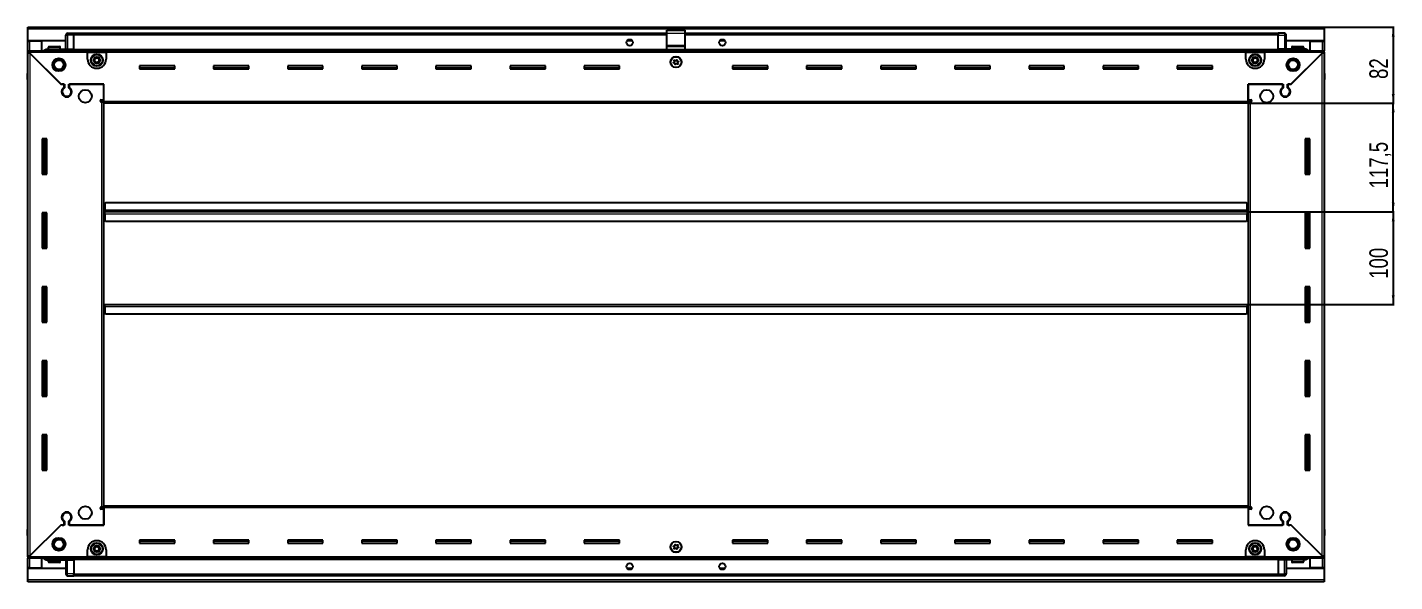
# Model space of a CAD drawing. Header units: millimetres. Extents: x 1256 to 6435, y -875 to 1898.
# Drawn here: x 4959 to 6435, y 1148 to 1747 of the extents above; entities that cross this region are included whole.
import ezdxf

# ---------------------------------------------------------------- set-up
doc = ezdxf.new("R2010")
doc.units = ezdxf.units.MM
doc.layers.add('FORMAT', color=7, linetype='Continuous')
doc.styles.add('SLDTEXTSTYLE0', font='TXT', dxfattribs={"width": 0.75})
doc.dimstyles.new('SLDDIMSTYLE0', dxfattribs={"dimtxt": 20, "dimasz": 10, "dimexe": 0, "dimexo": 0.0625, "dimgap": 5, "dimtad": 2, "dimdec": 1, "dimrnd": 1e-09, "dimzin": 12, "dimdsep": 46, "dimtxsty": 'SLDTEXTSTYLE0', "dimsah": 1, "dimcen": 0.09, "dimadec": 0, "dimazin": 3, "dimtfac": 1, "dimtofl": 0, "dimtmove": 0, "dimatfit": 3, "dimfxl": 0, "dimfrac": 2, "dimtolj": 1, "dimtzin": 12, "dimarcsym": 0})

# ---------------------------------------------------------------- blocks, each defined once
blk = doc.blocks.new('_D_6')
at = {"layer": 'FORMAT'}
for p, q in [((6358.8, 1746.6), (6434.3, 1746.6)), ((6433.3, 1746.6), (6433.3, 1664.6)), ((6276.8, 1664.6), (6434.3, 1664.6))]:
    blk.add_line(p, q, dxfattribs=at)
for points in [[(6433.3, 1746.6), (6431.7, 1736.6), (6434.8, 1736.6)], [(6433.3, 1664.6), (6434.8, 1674.6), (6431.7, 1674.6)]]:
    blk.add_solid(points, dxfattribs=at)
at = {"layer": 'FORMAT', "insert": (6407.5, 1690.8), "char_height": 20, "attachment_point": 1, "rotation": 90, "style": 'SLDTEXTSTYLE0'}
blk.add_mtext('82', dxfattribs=at)
blk = doc.blocks.new('_D_7')
at = {"layer": 'FORMAT'}
for p, q in [((6276.8, 1664.6), (6434.3, 1664.6)), ((6433.3, 1547.1), (6433.3, 1664.6)), ((6275.8, 1547.1), (6434.3, 1547.1))]:
    blk.add_line(p, q, dxfattribs=at)
for points in [[(6433.3, 1664.6), (6431.7, 1654.6), (6434.8, 1654.6)], [(6433.3, 1547.1), (6434.8, 1557.1), (6431.7, 1557.1)]]:
    blk.add_solid(points, dxfattribs=at)
at = {"layer": 'FORMAT', "insert": (6407.5, 1572.6), "char_height": 20, "attachment_point": 1, "rotation": 90, "style": 'SLDTEXTSTYLE0'}
blk.add_mtext('117,5', dxfattribs=at)
blk = doc.blocks.new('_D_8')
at = {"layer": 'FORMAT'}
for p, q in [((6275.8, 1547.1), (6434.3, 1547.1)), ((6433.3, 1547.1), (6433.3, 1447.1)), ((6275.8, 1447.1), (6434.3, 1447.1))]:
    blk.add_line(p, q, dxfattribs=at)
for points in [[(6433.3, 1547.1), (6431.7, 1537.1), (6434.8, 1537.1)], [(6433.3, 1447.1), (6434.8, 1457.1), (6431.7, 1457.1)]]:
    blk.add_solid(points, dxfattribs=at)
at = {"layer": 'FORMAT', "insert": (6407.5, 1474.9), "char_height": 20, "attachment_point": 1, "rotation": 90, "style": 'SLDTEXTSTYLE0'}
blk.add_mtext('100', dxfattribs=at)

msp = doc.modelspace()

# ---------------------------------------------------------------- linework, layer by layer
at = {"color": 7, "linetype": 'Continuous', "lineweight": 25}
for p, q in [((4959.77, 1744.5), (4959.77, 1746.6)), ((4959.77, 1746.6), (6358.77, 1746.6)), ((4959.77, 1732.1), (4959.77, 1744.5)), ((5649.27, 1743.6), (5669.27, 1743.6)), ((5649.27, 1740.34), (5649.27, 1743.6)), ((5669.27, 1740.34), (5669.27, 1743.6)), ((6358.77, 1746.6), (6358.77, 1744.5)), ((6358.77, 1744.5), (6358.77, 1732.1)), ((5000.77, 1732.1), (4959.77, 1732.1)), ((4959.77, 1731.6), (4959.77, 1732.1)), ((4959.77, 1721.35), (4959.77, 1731.6)), ((4959.77, 1731.6), (4961.87, 1731.6)), ((4961.27, 1731.6), (4961.27, 1732.1)), ((4974.77, 1731.6), (4961.87, 1731.6)), ((4974.77, 1721.35), (4974.77, 1731.6)), ((5000.77, 1723.1), (5000.77, 1738.1)), ((5001.45, 1739.6), (5001.45, 1739.6)), ((5002.77, 1740.1), (5009.27, 1740.1)), ((5002.77, 1740.1), (5009.27, 1740.1)), ((5009.27, 1740.1), (5009.27, 1740.1)), ((5009.27, 1740.1), (5009.27, 1740.1)), ((5009.27, 1740.1), (5009.27, 1738.1)), ((5649.27, 1739.95), (5009.27, 1739.95)), ((5009.27, 1723.1), (5009.27, 1738.1)), ((5612.14, 1732.1), (5606.4, 1732.1)), ((5649.27, 1727.19), (5649.27, 1740.34)), ((5649.27, 1726.1), (5649.27, 1727.19)), ((5669.27, 1727.19), (5669.27, 1740.34)), ((6309.27, 1739.95), (5669.27, 1739.95)), ((5669.27, 1726.1), (5669.27, 1727.19)), ((5712.14, 1732.1), (5706.4, 1732.1)), ((6309.27, 1740.1), (6309.27, 1740.1)), ((6315.77, 1740.1), (6309.27, 1740.1)), ((6315.77, 1740.1), (6309.27, 1740.1)), ((6309.27, 1740.1), (6309.27, 1738.1)), ((6309.27, 1723.1), (6309.27, 1738.1)), ((6317.77, 1738.1), (6317.77, 1738.1)), ((6317.77, 1723.1), (6317.77, 1738.1)), ((6358.77, 1732.1), (6317.77, 1732.1)), ((6343.77, 1721.35), (6343.77, 1731.6)), ((6343.77, 1731.6), (6356.67, 1731.6)), ((6356.67, 1731.6), (6358.77, 1731.6)), ((6357.27, 1731.6), (6357.27, 1732.1)), ((6358.77, 1731.6), (6358.77, 1732.1)), ((6358.77, 1731.6), (6358.77, 1721.35)), ((4959.77, 1719.85), (4959.77, 1721.35)), ((4959.77, 1721.35), (4960.77, 1721.35)), ((4959.77, 1719.35), (4959.77, 1719.85)), ((4959.77, 1719.85), (4960.77, 1719.85)), ((4959.77, 1174.85), (4959.77, 1719.35)), ((4961.27, 1719.35), (4959.77, 1719.35)), ((4960.77, 1719.85), (4960.77, 1721.35)), ((4960.77, 1721.35), (5024.27, 1721.35)), ((4961.37, 1719.25), (4995.27, 1685.35)), ((4995.97, 1684.65), (4961.87, 1718.75)), ((4980.27, 1723.1), (5009.27, 1723.1)), ((4981.77, 1725), (4981.77, 1723.1)), ((4982.57, 1725.8), (4993.97, 1725.8)), ((4994.77, 1723.1), (4994.77, 1725)), ((5009.19, 1721.35), (5009.27, 1723.07)), ((5009.27, 1723.1), (5009.27, 1722.6)), ((5009.27, 1721.95), (6309.27, 1721.95)), ((5024.27, 1719.25), (5024.27, 1721.35)), ((5024.27, 1721.35), (5044.27, 1721.35)), ((5024.27, 1719.85), (5044.27, 1719.85)), ((5024.27, 1712.35), (5024.27, 1719.25)), ((5044.27, 1721.35), (5044.27, 1719.25)), ((5044.27, 1721.35), (6274.27, 1721.35)), ((5044.27, 1719.25), (5044.27, 1712.35)), ((5649.27, 1726.1), (5669.27, 1726.1)), ((5649.27, 1722.6), (5649.27, 1726.1)), ((5649.27, 1722.6), (5669.27, 1722.6)), ((5653.27, 1722.6), (5653.27, 1721.95)), ((5655.77, 1721.95), (5655.77, 1722.6)), ((5662.77, 1721.95), (5662.77, 1722.6)), ((5665.27, 1721.95), (5665.27, 1722.6)), ((5669.27, 1722.6), (5669.27, 1726.1)), ((6274.27, 1719.25), (6274.27, 1721.35)), ((6274.27, 1721.35), (6294.27, 1721.35)), ((6274.27, 1719.85), (6294.27, 1719.85)), ((6274.27, 1712.35), (6274.27, 1719.25)), ((6294.27, 1721.35), (6294.27, 1719.25)), ((6294.27, 1721.35), (6357.77, 1721.35)), ((6294.27, 1719.25), (6294.27, 1712.35)), ((6309.27, 1723.1), (6309.27, 1722.6)), ((6338.27, 1723.1), (6309.27, 1723.1)), ((6309.27, 1723.07), (6309.34, 1721.35)), ((6356.67, 1718.75), (6322.57, 1684.65)), ((6323.27, 1685.35), (6357.17, 1719.25)), ((6323.77, 1725), (6323.77, 1723.1)), ((6324.57, 1725.8), (6335.97, 1725.8)), ((6336.77, 1723.1), (6336.77, 1725)), ((6357.27, 1719.35), (6358.77, 1719.35)), ((6357.77, 1719.85), (6357.77, 1721.35)), ((6357.77, 1721.35), (6358.77, 1721.35)), ((6357.77, 1719.85), (6358.77, 1719.85)), ((6358.77, 1719.85), (6358.77, 1721.35)), ((6358.77, 1719.85), (6358.77, 1719.35)), ((6358.77, 1719.35), (6358.77, 1174.85)), ((5118.27, 1705.1), (5080.27, 1705.1)), ((5080.27, 1705.1), (5080.27, 1701.6)), ((5118.27, 1702.35), (5080.27, 1702.35)), ((5080.27, 1701.6), (5118.27, 1701.6)), ((5118.27, 1701.6), (5118.27, 1705.1)), ((5198.27, 1705.1), (5160.27, 1705.1)), ((5160.27, 1705.1), (5160.27, 1701.6)), ((5198.27, 1702.35), (5160.27, 1702.35)), ((5160.27, 1701.6), (5198.27, 1701.6)), ((5198.27, 1701.6), (5198.27, 1705.1)), ((5278.27, 1705.1), (5240.27, 1705.1)), ((5240.27, 1705.1), (5240.27, 1701.6)), ((5278.27, 1702.35), (5240.27, 1702.35)), ((5240.27, 1701.6), (5278.27, 1701.6)), ((5278.27, 1701.6), (5278.27, 1705.1)), ((5358.27, 1705.1), (5320.27, 1705.1)), ((5320.27, 1705.1), (5320.27, 1701.6)), ((5358.27, 1702.35), (5320.27, 1702.35)), ((5320.27, 1701.6), (5358.27, 1701.6)), ((5358.27, 1701.6), (5358.27, 1705.1)), ((5438.27, 1705.1), (5400.27, 1705.1)), ((5400.27, 1705.1), (5400.27, 1701.6)), ((5438.27, 1702.35), (5400.27, 1702.35)), ((5400.27, 1701.6), (5438.27, 1701.6)), ((5438.27, 1701.6), (5438.27, 1705.1)), ((5518.27, 1705.1), (5480.27, 1705.1)), ((5480.27, 1705.1), (5480.27, 1701.6)), ((5518.27, 1702.35), (5480.27, 1702.35)), ((5480.27, 1701.6), (5518.27, 1701.6)), ((5518.27, 1701.6), (5518.27, 1705.1)), ((5598.27, 1705.1), (5560.27, 1705.1)), ((5560.27, 1705.1), (5560.27, 1701.6)), ((5598.27, 1702.35), (5560.27, 1702.35)), ((5560.27, 1701.6), (5598.27, 1701.6)), ((5598.27, 1701.6), (5598.27, 1705.1)), ((5758.27, 1705.1), (5720.27, 1705.1)), ((5720.27, 1705.1), (5720.27, 1701.6)), ((5758.27, 1702.35), (5720.27, 1702.35)), ((5720.27, 1701.6), (5758.27, 1701.6)), ((5758.27, 1701.6), (5758.27, 1705.1)), ((5838.27, 1705.1), (5800.27, 1705.1)), ((5800.27, 1705.1), (5800.27, 1701.6)), ((5838.27, 1702.35), (5800.27, 1702.35)), ((5800.27, 1701.6), (5838.27, 1701.6)), ((5838.27, 1701.6), (5838.27, 1705.1)), ((5918.27, 1705.1), (5880.27, 1705.1)), ((5880.27, 1705.1), (5880.27, 1701.6)), ((5918.27, 1702.35), (5880.27, 1702.35)), ((5880.27, 1701.6), (5918.27, 1701.6)), ((5918.27, 1701.6), (5918.27, 1705.1)), ((5998.27, 1705.1), (5960.27, 1705.1)), ((5960.27, 1705.1), (5960.27, 1701.6)), ((5998.27, 1702.35), (5960.27, 1702.35)), ((5960.27, 1701.6), (5998.27, 1701.6)), ((5998.27, 1701.6), (5998.27, 1705.1)), ((6078.27, 1705.1), (6040.27, 1705.1)), ((6040.27, 1705.1), (6040.27, 1701.6)), ((6078.27, 1702.35), (6040.27, 1702.35)), ((6040.27, 1701.6), (6078.27, 1701.6)), ((6078.27, 1701.6), (6078.27, 1705.1)), ((6158.27, 1705.1), (6120.27, 1705.1)), ((6120.27, 1705.1), (6120.27, 1701.6)), ((6158.27, 1702.35), (6120.27, 1702.35)), ((6120.27, 1701.6), (6158.27, 1701.6)), ((6158.27, 1701.6), (6158.27, 1705.1)), ((6238.27, 1705.1), (6200.27, 1705.1)), ((6200.27, 1705.1), (6200.27, 1701.6)), ((6238.27, 1702.35), (6200.27, 1702.35)), ((6200.27, 1701.6), (6238.27, 1701.6)), ((6238.27, 1701.6), (6238.27, 1705.1)), ((6358.77, 1697.93), (6358.77, 1697.93)), ((4959.27, 1696.6), (4959.27, 1690.1)), ((4959.27, 1690.1), (4959.27, 1696.6)), ((4959.27, 1690.1), (4959.27, 1690.1)), ((4959.77, 1690.1), (4959.27, 1690.1)), ((4959.42, 1690.1), (4959.42, 1204.1)), ((4995.27, 1685.35), (4999.47, 1685.35)), ((4996.67, 1685.35), (4995.97, 1684.65)), ((4998.77, 1685.35), (4996.67, 1685.35)), ((4998.77, 1685.35), (4998.77, 1681.46)), ((4999.47, 1685.35), (4999.47, 1681.07)), ((5004.07, 1685.35), (5041.77, 1685.35)), ((5004.07, 1681.07), (5004.07, 1685.35)), ((5004.77, 1681.46), (5004.77, 1685.35)), ((5041.77, 1685.35), (5004.77, 1685.35)), ((5041.77, 1666.7), (5041.77, 1685.35)), ((5041.77, 1668.1), (5041.77, 1685.35)), ((6276.77, 1685.35), (6314.47, 1685.35)), ((6276.77, 1666.7), (6276.77, 1685.35)), ((6276.77, 1685.35), (6276.77, 1668.1)), ((6313.77, 1685.35), (6276.77, 1685.35)), ((6313.77, 1685.35), (6313.77, 1681.46)), ((6314.47, 1685.35), (6314.47, 1681.07)), ((6319.07, 1685.35), (6323.27, 1685.35)), ((6319.07, 1681.07), (6319.07, 1685.35)), ((6321.87, 1685.35), (6319.77, 1685.35)), ((6319.77, 1681.46), (6319.77, 1685.35)), ((6322.57, 1684.65), (6321.87, 1685.35)), ((6358.77, 1690.1), (6359.27, 1690.1)), ((6359.12, 1204.1), (6359.12, 1690.1)), ((6359.27, 1696.6), (6359.27, 1690.1)), ((6359.27, 1690.1), (6359.27, 1696.6)), ((6359.27, 1690.1), (6359.27, 1690.1)), ((6359.27, 1690.1), (6359.27, 1690.1)), ((4999.77, 1672.49), (4999.77, 1671.73)), ((5038.92, 1668.1), (5041.77, 1668.1)), ((6276.77, 1668.1), (6279.62, 1668.1)), ((6318.77, 1672.49), (6318.77, 1671.73)), ((5039.67, 1666.1), (5038.92, 1666.1)), ((5039.67, 1666.1), (5041.77, 1666.1)), ((5041.77, 1667.1), (5039.77, 1667.1)), ((5039.77, 1667.1), (5039.77, 1666.1)), ((5041.77, 1664.6), (5041.77, 1666.7)), ((6276.77, 1664.6), (5041.77, 1664.6)), ((5041.77, 1229.6), (5041.77, 1664.6)), ((6278.77, 1667.1), (6276.77, 1667.1)), ((6276.77, 1666.7), (6276.77, 1664.6)), ((6276.77, 1666.1), (6278.87, 1666.1)), ((6276.77, 1664.6), (6276.77, 1229.6)), ((6278.77, 1666.1), (6278.77, 1667.1)), ((6279.62, 1666.1), (6278.87, 1666.1)), ((4980.27, 1626.1), (4975.27, 1626.1)), ((4975.27, 1626.1), (4975.27, 1588.1)), ((4977.42, 1588.1), (4977.42, 1626.1)), ((4979.21, 1588.1), (4979.21, 1626.1)), ((4979.25, 1588.1), (4979.25, 1626.1)), ((4980.27, 1588.1), (4980.27, 1626.1)), ((6338.27, 1626.1), (6338.27, 1588.1)), ((6343.27, 1626.1), (6338.27, 1626.1)), ((6339.29, 1626.1), (6339.29, 1588.1)), ((6339.33, 1626.1), (6339.33, 1588.1)), ((6341.12, 1626.1), (6341.12, 1588.1)), ((6343.27, 1588.1), (6343.27, 1626.1)), ((4975.27, 1588.1), (4980.27, 1588.1)), ((6338.27, 1588.1), (6343.27, 1588.1)), ((5042.77, 1549.95), (5042.52, 1549.95)), ((5042.52, 1549.95), (5042.52, 1547.1)), ((5043.77, 1557.1), (5042.77, 1556.1)), ((5042.77, 1556.1), (5042.77, 1549.2)), ((6274.77, 1557.1), (5043.77, 1557.1)), ((6275.77, 1556.1), (6274.77, 1557.1)), ((6275.77, 1549.2), (6275.77, 1556.1)), ((6276.02, 1549.95), (6275.77, 1549.95)), ((6276.02, 1547.1), (6276.02, 1549.95)), ((4980.27, 1546.1), (4975.27, 1546.1)), ((4975.27, 1546.1), (4975.27, 1508.1)), ((4977.42, 1508.1), (4977.42, 1546.1)), ((4979.21, 1508.1), (4979.21, 1546.1)), ((4979.25, 1508.1), (4979.25, 1546.1)), ((4980.27, 1508.1), (4980.27, 1546.1)), ((5042.52, 1547.1), (5041.77, 1547.1)), ((5042.52, 1547.1), (5042.52, 1544.25)), ((5042.52, 1544.25), (5042.77, 1544.25)), ((5042.77, 1547.1), (5042.77, 1549.2)), ((6275.77, 1547.1), (5042.77, 1547.1)), ((5042.77, 1545), (5042.77, 1547.1)), ((5042.77, 1545), (5042.77, 1538.1)), ((5042.77, 1538.1), (5043.77, 1537.1)), ((5043.77, 1537.1), (6274.77, 1537.1)), ((6274.77, 1537.1), (6275.77, 1538.1)), ((6275.77, 1549.2), (6275.77, 1547.1)), ((6275.77, 1547.1), (6275.77, 1545)), ((6275.77, 1538.1), (6275.77, 1545)), ((6275.77, 1544.25), (6276.02, 1544.25)), ((6276.77, 1547.1), (6276.02, 1547.1)), ((6276.02, 1544.25), (6276.02, 1547.1)), ((6338.27, 1546.1), (6338.27, 1508.1)), ((6343.27, 1546.1), (6338.27, 1546.1)), ((6339.29, 1546.1), (6339.29, 1508.1)), ((6339.33, 1546.1), (6339.33, 1508.1)), ((6341.12, 1546.1), (6341.12, 1508.1)), ((6343.27, 1508.1), (6343.27, 1546.1)), ((4975.27, 1508.1), (4980.27, 1508.1)), ((6338.27, 1508.1), (6343.27, 1508.1)), ((4980.27, 1466.1), (4975.27, 1466.1)), ((4975.27, 1466.1), (4975.27, 1428.1)), ((4977.42, 1428.1), (4977.42, 1466.1)), ((4979.21, 1428.1), (4979.21, 1466.1)), ((4979.25, 1428.1), (4979.25, 1466.1)), ((4980.27, 1428.1), (4980.27, 1466.1)), ((6338.27, 1466.1), (6338.27, 1428.1)), ((6343.27, 1466.1), (6338.27, 1466.1)), ((6339.29, 1466.1), (6339.29, 1428.1)), ((6339.33, 1466.1), (6339.33, 1428.1)), ((6341.12, 1466.1), (6341.12, 1428.1)), ((6343.27, 1428.1), (6343.27, 1466.1)), ((5041.77, 1447.1), (5042.52, 1447.1)), ((5042.52, 1447.1), (5042.52, 1444.25)), ((5042.77, 1445), (5042.77, 1447.1)), ((5042.77, 1447.1), (6275.77, 1447.1)), ((6275.77, 1447.1), (6275.77, 1445)), ((6276.02, 1444.25), (6276.02, 1447.1)), ((6276.02, 1447.1), (6276.77, 1447.1)), ((5042.52, 1444.25), (5042.77, 1444.25)), ((5042.77, 1445), (5042.77, 1438.1)), ((5042.77, 1438.1), (5043.77, 1437.1)), ((5043.77, 1437.1), (6274.77, 1437.1)), ((6274.77, 1437.1), (6275.77, 1438.1)), ((6275.77, 1438.1), (6275.77, 1445)), ((6275.77, 1444.25), (6276.02, 1444.25)), ((4975.27, 1428.1), (4980.27, 1428.1)), ((6338.27, 1428.1), (6343.27, 1428.1)), ((4980.27, 1386.1), (4975.27, 1386.1)), ((4975.27, 1386.1), (4975.27, 1348.1)), ((4977.42, 1348.1), (4977.42, 1386.1)), ((4979.21, 1348.1), (4979.21, 1386.1)), ((4979.25, 1348.1), (4979.25, 1386.1)), ((4980.27, 1348.1), (4980.27, 1386.1)), ((6338.27, 1386.1), (6338.27, 1348.1)), ((6343.27, 1386.1), (6338.27, 1386.1)), ((6339.29, 1386.1), (6339.29, 1348.1)), ((6339.33, 1386.1), (6339.33, 1348.1)), ((6341.12, 1386.1), (6341.12, 1348.1)), ((6343.27, 1348.1), (6343.27, 1386.1)), ((4975.27, 1348.1), (4980.27, 1348.1)), ((6338.27, 1348.1), (6343.27, 1348.1)), ((4980.27, 1306.1), (4975.27, 1306.1)), ((4975.27, 1306.1), (4975.27, 1268.1)), ((4977.42, 1268.1), (4977.42, 1306.1)), ((4979.21, 1268.1), (4979.21, 1306.1)), ((4979.25, 1268.1), (4979.25, 1306.1)), ((4980.27, 1268.1), (4980.27, 1306.1)), ((6338.27, 1306.1), (6338.27, 1268.1)), ((6343.27, 1306.1), (6338.27, 1306.1)), ((6339.29, 1306.1), (6339.29, 1268.1)), ((6339.33, 1306.1), (6339.33, 1268.1)), ((6341.12, 1306.1), (6341.12, 1268.1)), ((6343.27, 1268.1), (6343.27, 1306.1)), ((4975.27, 1268.1), (4980.27, 1268.1)), ((6338.27, 1268.1), (6343.27, 1268.1)), ((5038.92, 1228.1), (5039.67, 1228.1)), ((5041.77, 1226.1), (5038.92, 1226.1)), ((5041.77, 1228.1), (5039.67, 1228.1)), ((5039.77, 1228.1), (5039.77, 1227.1)), ((5039.77, 1227.1), (5041.77, 1227.1)), ((5041.77, 1227.5), (5041.77, 1229.6)), ((5041.77, 1229.6), (6276.77, 1229.6)), ((5041.77, 1227.5), (5041.77, 1208.85)), ((5041.77, 1208.85), (5041.77, 1226.1)), ((6276.77, 1229.6), (6276.77, 1227.5)), ((6278.87, 1228.1), (6276.77, 1228.1)), ((6276.77, 1227.5), (6276.77, 1208.85)), ((6276.77, 1227.1), (6278.77, 1227.1)), ((6276.77, 1226.1), (6276.77, 1208.85)), ((6279.62, 1226.1), (6276.77, 1226.1)), ((6278.77, 1227.1), (6278.77, 1228.1)), ((6278.87, 1228.1), (6279.62, 1228.1)), ((4998.77, 1212.74), (4998.77, 1208.85)), ((4999.47, 1213.14), (4999.47, 1208.85)), ((4999.77, 1222.48), (4999.77, 1221.72)), ((5004.07, 1208.85), (5004.07, 1213.14)), ((5004.77, 1208.85), (5004.77, 1212.74)), ((6313.77, 1212.74), (6313.77, 1208.85)), ((6314.47, 1213.14), (6314.47, 1208.85)), ((6318.77, 1222.48), (6318.77, 1221.72)), ((6319.07, 1208.85), (6319.07, 1213.14)), ((6319.77, 1208.85), (6319.77, 1212.74)), ((4959.27, 1197.6), (4959.27, 1204.1)), ((4959.27, 1204.1), (4959.27, 1204.1)), ((4959.27, 1204.1), (4959.27, 1204.1)), ((4959.27, 1204.1), (4959.27, 1197.6)), ((4959.77, 1204.1), (4959.27, 1204.1)), ((4959.77, 1196.28), (4959.77, 1196.28)), ((4995.27, 1208.85), (4961.37, 1174.95)), ((4961.87, 1175.45), (4995.97, 1209.55)), ((4999.47, 1208.85), (4995.27, 1208.85)), ((4995.97, 1209.55), (4996.67, 1208.85)), ((4996.67, 1208.85), (4998.77, 1208.85)), ((5041.77, 1208.85), (5004.07, 1208.85)), ((5004.77, 1208.85), (5041.77, 1208.85)), ((6314.47, 1208.85), (6276.77, 1208.85)), ((6276.77, 1208.85), (6313.77, 1208.85)), ((6323.27, 1208.85), (6319.07, 1208.85)), ((6319.77, 1208.85), (6321.87, 1208.85)), ((6321.87, 1208.85), (6322.57, 1209.55)), ((6322.57, 1209.55), (6356.67, 1175.45)), ((6357.17, 1174.95), (6323.27, 1208.85)), ((6358.77, 1204.1), (6359.27, 1204.1)), ((6359.27, 1204.1), (6359.27, 1204.1)), ((6359.27, 1197.6), (6359.27, 1204.1)), ((6359.27, 1204.1), (6359.27, 1197.6)), ((5024.27, 1174.95), (5024.27, 1181.85)), ((5044.27, 1181.85), (5044.27, 1174.95)), ((5118.27, 1192.6), (5080.27, 1192.6)), ((5080.27, 1192.6), (5080.27, 1189.1)), ((5080.27, 1191.85), (5118.27, 1191.85)), ((5080.27, 1189.1), (5118.27, 1189.1)), ((5118.27, 1189.1), (5118.27, 1192.6)), ((5198.27, 1192.6), (5160.27, 1192.6)), ((5160.27, 1192.6), (5160.27, 1189.1)), ((5160.27, 1191.85), (5198.27, 1191.85)), ((5160.27, 1189.1), (5198.27, 1189.1)), ((5198.27, 1189.1), (5198.27, 1192.6)), ((5278.27, 1192.6), (5240.27, 1192.6)), ((5240.27, 1192.6), (5240.27, 1189.1)), ((5240.27, 1191.85), (5278.27, 1191.85)), ((5240.27, 1189.1), (5278.27, 1189.1)), ((5278.27, 1189.1), (5278.27, 1192.6)), ((5358.27, 1192.6), (5320.27, 1192.6)), ((5320.27, 1192.6), (5320.27, 1189.1)), ((5320.27, 1191.85), (5358.27, 1191.85)), ((5320.27, 1189.1), (5358.27, 1189.1)), ((5358.27, 1189.1), (5358.27, 1192.6)), ((5438.27, 1192.6), (5400.27, 1192.6)), ((5400.27, 1192.6), (5400.27, 1189.1)), ((5400.27, 1191.85), (5438.27, 1191.85)), ((5400.27, 1189.1), (5438.27, 1189.1)), ((5438.27, 1189.1), (5438.27, 1192.6)), ((5518.27, 1192.6), (5480.27, 1192.6)), ((5480.27, 1192.6), (5480.27, 1189.1)), ((5480.27, 1191.85), (5518.27, 1191.85)), ((5480.27, 1189.1), (5518.27, 1189.1)), ((5518.27, 1189.1), (5518.27, 1192.6)), ((5598.27, 1192.6), (5560.27, 1192.6)), ((5560.27, 1192.6), (5560.27, 1189.1)), ((5560.27, 1191.85), (5598.27, 1191.85)), ((5560.27, 1189.1), (5598.27, 1189.1)), ((5598.27, 1189.1), (5598.27, 1192.6)), ((5758.27, 1192.6), (5720.27, 1192.6)), ((5720.27, 1192.6), (5720.27, 1189.1)), ((5720.27, 1191.85), (5758.27, 1191.85)), ((5720.27, 1189.1), (5758.27, 1189.1)), ((5758.27, 1189.1), (5758.27, 1192.6)), ((5838.27, 1192.6), (5800.27, 1192.6)), ((5800.27, 1192.6), (5800.27, 1189.1)), ((5800.27, 1191.85), (5838.27, 1191.85)), ((5800.27, 1189.1), (5838.27, 1189.1)), ((5838.27, 1189.1), (5838.27, 1192.6)), ((5918.27, 1192.6), (5880.27, 1192.6)), ((5880.27, 1192.6), (5880.27, 1189.1)), ((5880.27, 1191.85), (5918.27, 1191.85)), ((5880.27, 1189.1), (5918.27, 1189.1)), ((5918.27, 1189.1), (5918.27, 1192.6)), ((5998.27, 1192.6), (5960.27, 1192.6)), ((5960.27, 1192.6), (5960.27, 1189.1)), ((5960.27, 1191.85), (5998.27, 1191.85)), ((5960.27, 1189.1), (5998.27, 1189.1)), ((5998.27, 1189.1), (5998.27, 1192.6)), ((6078.27, 1192.6), (6040.27, 1192.6)), ((6040.27, 1192.6), (6040.27, 1189.1)), ((6040.27, 1191.85), (6078.27, 1191.85)), ((6040.27, 1189.1), (6078.27, 1189.1)), ((6078.27, 1189.1), (6078.27, 1192.6)), ((6158.27, 1192.6), (6120.27, 1192.6)), ((6120.27, 1192.6), (6120.27, 1189.1)), ((6120.27, 1191.85), (6158.27, 1191.85)), ((6120.27, 1189.1), (6158.27, 1189.1)), ((6158.27, 1189.1), (6158.27, 1192.6)), ((6238.27, 1192.6), (6200.27, 1192.6)), ((6200.27, 1192.6), (6200.27, 1189.1)), ((6200.27, 1191.85), (6238.27, 1191.85)), ((6200.27, 1189.1), (6238.27, 1189.1)), ((6238.27, 1189.1), (6238.27, 1192.6)), ((6274.27, 1174.95), (6274.27, 1181.85)), ((6294.27, 1181.85), (6294.27, 1174.95)), ((4959.77, 1174.35), (4959.77, 1174.85)), ((4961.27, 1174.85), (4959.77, 1174.85)), ((4959.77, 1174.35), (4959.77, 1172.85)), ((4960.77, 1174.35), (4959.77, 1174.35)), ((4959.77, 1162.6), (4959.77, 1172.85)), ((4960.77, 1172.85), (4959.77, 1172.85)), ((4960.77, 1174.35), (4960.77, 1172.85)), ((5024.27, 1172.85), (4960.77, 1172.85)), ((4974.77, 1162.6), (4974.77, 1172.85)), ((4980.27, 1171.1), (5009.27, 1171.1)), ((4981.77, 1171.1), (4981.77, 1169.2)), ((4986.34, 1168.4), (4982.57, 1168.4)), ((4993.97, 1168.4), (4986.34, 1168.4)), ((4994.77, 1169.2), (4994.77, 1171.1)), ((5000.77, 1171.1), (5000.77, 1156.1)), ((5009.27, 1171.14), (5009.19, 1172.85)), ((6309.27, 1172.25), (5009.27, 1172.25)), ((5009.27, 1171.1), (5009.27, 1171.6)), ((5009.27, 1171.1), (5009.27, 1156.1)), ((5024.27, 1172.85), (5024.27, 1174.95)), ((5044.27, 1174.35), (5024.27, 1174.35)), ((5044.27, 1172.85), (5024.27, 1172.85)), ((5044.27, 1174.95), (5044.27, 1172.85)), ((6274.27, 1172.85), (5044.27, 1172.85)), ((6274.27, 1172.85), (6274.27, 1174.95)), ((6294.27, 1174.35), (6274.27, 1174.35)), ((6294.27, 1172.85), (6274.27, 1172.85)), ((6294.27, 1174.95), (6294.27, 1172.85)), ((6357.77, 1172.85), (6294.27, 1172.85)), ((6309.34, 1172.85), (6309.27, 1171.14)), ((6309.27, 1171.1), (6309.27, 1171.6)), ((6338.27, 1171.1), (6309.27, 1171.1)), ((6309.27, 1171.1), (6309.27, 1156.1)), ((6317.77, 1171.1), (6317.77, 1156.1)), ((6323.77, 1171.1), (6323.77, 1169.2)), ((6331.56, 1168.4), (6324.57, 1168.4)), ((6335.97, 1168.4), (6331.56, 1168.4)), ((6336.77, 1169.2), (6336.77, 1171.1)), ((6343.77, 1162.6), (6343.77, 1172.85)), ((6357.27, 1174.85), (6358.77, 1174.85)), ((6357.77, 1174.35), (6357.77, 1172.85)), ((6358.77, 1174.35), (6357.77, 1174.35)), ((6358.77, 1172.85), (6357.77, 1172.85)), ((6358.77, 1174.85), (6358.77, 1174.35)), ((6358.77, 1174.35), (6358.77, 1172.85)), ((6358.77, 1172.85), (6358.77, 1162.6)), ((4961.87, 1162.6), (4959.77, 1162.6)), ((4959.77, 1162.1), (4959.77, 1162.6)), ((4959.77, 1162.1), (5000.77, 1162.1)), ((4959.77, 1149.7), (4959.77, 1162.1)), ((4961.27, 1162.1), (4961.27, 1162.6)), ((4961.87, 1162.6), (4974.77, 1162.6)), ((5000.77, 1156.1), (5000.77, 1156.1)), ((5002.77, 1154.1), (5009.27, 1154.1)), ((5002.77, 1154.1), (5009.27, 1154.1)), ((5009.27, 1154.1), (5009.27, 1156.1)), ((5009.27, 1154.25), (6309.27, 1154.25)), ((5009.27, 1154.1), (5009.27, 1154.1)), ((5606.4, 1162.1), (5612.14, 1162.1)), ((5706.4, 1162.1), (5712.14, 1162.1)), ((6309.27, 1154.1), (6309.27, 1156.1)), ((6315.77, 1154.1), (6309.27, 1154.1)), ((6309.27, 1154.1), (6309.27, 1154.1)), ((6309.27, 1154.1), (6309.27, 1154.1)), ((6315.77, 1154.1), (6309.27, 1154.1)), ((6317.09, 1154.6), (6317.09, 1154.6)), ((6317.77, 1162.1), (6358.77, 1162.1)), ((6356.67, 1162.6), (6343.77, 1162.6)), ((6358.77, 1162.6), (6356.67, 1162.6)), ((6357.27, 1162.1), (6357.27, 1162.6)), ((6358.77, 1162.1), (6358.77, 1162.6)), ((6358.77, 1162.1), (6358.77, 1149.7)), ((4959.77, 1147.6), (4959.77, 1149.7)), ((6358.77, 1147.6), (4959.77, 1147.6)), ((6358.77, 1149.7), (6358.77, 1147.6))]:
    msp.add_line(p, q, dxfattribs=at)
at = {"color": 8, "linetype": 'Continuous', "lineweight": 18}
for p, q in [((6358.77, 1744.5), (4959.77, 1744.5)), ((4961.87, 1731.6), (4961.87, 1732.1)), ((4961.87, 1721.35), (4961.87, 1731.6)), ((5000.77, 1738.1), (5002.77, 1738.1)), ((5002.77, 1740.1), (5002.77, 1738.1)), ((5002.77, 1738.1), (5002.77, 1723.1)), ((5009.27, 1738.1), (5002.77, 1738.1)), ((5649.27, 1737.95), (5009.27, 1737.95)), ((5649.27, 1740.34), (5669.27, 1740.34)), ((5649.27, 1727.19), (5669.27, 1727.19)), ((6309.27, 1737.95), (5669.27, 1737.95)), ((6309.27, 1738.1), (6315.77, 1738.1)), ((6315.77, 1740.1), (6315.77, 1738.1)), ((6317.77, 1738.1), (6315.77, 1738.1)), ((6315.77, 1738.1), (6315.77, 1723.1)), ((6356.67, 1732.1), (6356.67, 1731.6)), ((6356.67, 1731.6), (6356.67, 1721.35)), ((5024.27, 1719.25), (4961.37, 1719.25)), ((4961.87, 1718.75), (4961.87, 1175.45)), ((4981.77, 1725), (4994.77, 1725)), ((5649.27, 1722.6), (5009.27, 1722.6)), ((6309.27, 1721.37), (5009.27, 1721.37)), ((5024.27, 1719.25), (5044.27, 1719.25)), ((6274.27, 1719.25), (5044.27, 1719.25)), ((5655.27, 1721.95), (5655.27, 1722.6)), ((5663.27, 1721.95), (5663.27, 1722.6)), ((6309.27, 1722.6), (5669.27, 1722.6)), ((6274.27, 1719.25), (6294.27, 1719.25)), ((6357.17, 1719.25), (6294.27, 1719.25)), ((6323.77, 1725), (6336.77, 1725)), ((6356.67, 1175.45), (6356.67, 1718.75)), ((4959.77, 1696.6), (4959.27, 1696.6)), ((6358.77, 1696.6), (6359.27, 1696.6)), ((5039.67, 1228.1), (5039.67, 1666.1)), ((5041.77, 1666.7), (6276.77, 1666.7)), ((6278.87, 1666.1), (6278.87, 1228.1)), ((4976.77, 1626.1), (4976.77, 1588.1)), ((4978.01, 1626.1), (4978.01, 1588.1)), ((6340.53, 1588.1), (6340.53, 1626.1)), ((6341.77, 1588.1), (6341.77, 1626.1)), ((4976.77, 1546.1), (4976.77, 1508.1)), ((4978.01, 1546.1), (4978.01, 1508.1)), ((6275.77, 1549.2), (5042.77, 1549.2)), ((5042.77, 1545), (6275.77, 1545)), ((6340.53, 1508.1), (6340.53, 1546.1)), ((6341.77, 1508.1), (6341.77, 1546.1)), ((4976.77, 1466.1), (4976.77, 1428.1)), ((4978.01, 1466.1), (4978.01, 1428.1)), ((6340.53, 1428.1), (6340.53, 1466.1)), ((6341.77, 1428.1), (6341.77, 1466.1)), ((5042.77, 1445), (6275.77, 1445)), ((4976.77, 1386.1), (4976.77, 1348.1)), ((4978.01, 1386.1), (4978.01, 1348.1)), ((6340.53, 1348.1), (6340.53, 1386.1)), ((6341.77, 1348.1), (6341.77, 1386.1)), ((4976.77, 1306.1), (4976.77, 1268.1)), ((4978.01, 1306.1), (4978.01, 1268.1)), ((6340.53, 1268.1), (6340.53, 1306.1)), ((6341.77, 1268.1), (6341.77, 1306.1)), ((6276.77, 1227.5), (5041.77, 1227.5)), ((4959.77, 1197.6), (4959.27, 1197.6)), ((6358.77, 1197.6), (6359.27, 1197.6)), ((4961.37, 1174.95), (5024.27, 1174.95)), ((4961.87, 1162.6), (4961.87, 1172.85)), ((4986.07, 1169.2), (4981.77, 1169.2)), ((4994.77, 1169.2), (4986.07, 1169.2)), ((5002.77, 1156.1), (5002.77, 1171.1)), ((5009.27, 1172.84), (6309.27, 1172.84)), ((5009.27, 1171.6), (6309.27, 1171.6)), ((5044.27, 1174.95), (5024.27, 1174.95)), ((5044.27, 1174.95), (6274.27, 1174.95)), ((6294.27, 1174.95), (6274.27, 1174.95)), ((6294.27, 1174.95), (6357.17, 1174.95)), ((6315.77, 1156.1), (6315.77, 1171.1)), ((6331.74, 1169.2), (6323.77, 1169.2)), ((6336.77, 1169.2), (6331.74, 1169.2)), ((6356.67, 1172.85), (6356.67, 1162.6)), ((4961.87, 1162.1), (4961.87, 1162.6)), ((5000.77, 1156.1), (5002.77, 1156.1)), ((5002.77, 1154.1), (5002.77, 1156.1)), ((5009.27, 1156.1), (5002.77, 1156.1)), ((5009.27, 1156.25), (6309.27, 1156.25)), ((6309.27, 1156.1), (6315.77, 1156.1)), ((6317.77, 1156.1), (6315.77, 1156.1)), ((6315.77, 1154.1), (6315.77, 1156.1)), ((6356.67, 1162.6), (6356.67, 1162.1)), ((6358.77, 1149.7), (4959.77, 1149.7))]:
    msp.add_line(p, q, dxfattribs=at)
at = {"color": 7, "linetype": 'Continuous', "lineweight": 25}
for centre, radius in [((5609.27, 1730.1), 3.5), ((5709.27, 1730.1), 3.5), ((4993.27, 1706.1), 7), ((4993.27, 1706.1), 6.02), ((5034.27, 1711.1), 6.5), ((5034.27, 1711.1), 3.46), ((5659.27, 1709.1), 6), ((5659.27, 1708.95), 5.79), ((6284.27, 1711.1), 6.5), ((6284.27, 1711.1), 3.46), ((6325.27, 1706.1), 7), ((6325.27, 1706.1), 6.03), ((4993.27, 1706.1), 5.1), ((5659.27, 1708.95), 1.85), ((6325.27, 1706.1), 5.1), ((5021.77, 1672.1), 7), ((6296.77, 1672.1), 7), ((5021.77, 1222.1), 7), ((6296.77, 1222.1), 7), ((4993.27, 1188.1), 7), ((4993.27, 1188.1), 6.03), ((4993.27, 1188.1), 5.1), ((5034.27, 1183.1), 6.5), ((5034.27, 1183.1), 3.46), ((5659.27, 1185.1), 6), ((5659.27, 1185.25), 5.79), ((5659.27, 1185.25), 1.85), ((6284.27, 1183.1), 6.5), ((6284.27, 1183.1), 3.46), ((6325.27, 1188.1), 7), ((6325.27, 1188.1), 6.03), ((6325.27, 1188.1), 5.1), ((5609.27, 1164.1), 3.5), ((5709.27, 1164.1), 3.5)]:
    msp.add_circle(centre, radius, dxfattribs=at)
at = {"color": 8, "linetype": 'Continuous', "lineweight": 18}
for centre in [(5034.27, 1711.1), (6284.27, 1711.1), (5034.27, 1183.1), (6284.27, 1183.1)]:
    msp.add_circle(centre, 5.7, dxfattribs=at)
at = {"color": 7, "linetype": 'Continuous', "lineweight": 25}
for centre, radius, start, end in [((5002.77, 1738.1), 2, 90, 180), ((5002.77, 1738.1), 2, 123.94202, 131.40962), ((5002.77, 1738.1), 2, 90, 108.58003), ((6315.77, 1738.1), 2, 0, 90), ((6315.77, 1738.1), 2, 0, 90), ((4982.57, 1725), 0.8, 90, 180), ((4993.97, 1725), 0.8, 0, 90), ((5000.57, 1723.3), 0.2, 270, 0), ((5034.27, 1712.35), 10, 180, 270), ((5034.27, 1711.1), 2.5, 134.01559, 194.01559), ((5034.27, 1711.1), 2.5, 74.01559, 134.01559), ((5034.27, 1712.35), 10, 270, 0), ((5034.27, 1711.1), 2.5, 14.01559, 74.01559), ((5034.27, 1711.1), 2.5, 314.01559, 14.01559), ((6284.27, 1712.35), 10, 180, 270), ((6284.27, 1711.1), 2.5, 160.11158, 220.11158), ((6284.27, 1711.1), 2.5, 100.11158, 160.11158), ((6284.27, 1711.1), 2.5, 40.11158, 100.11158), ((6284.27, 1712.35), 10, 270, 0), ((6284.27, 1711.1), 2.5, 340.11158, 40.11158), ((6317.97, 1723.3), 0.2, 180, 270), ((6324.57, 1725), 0.8, 90, 180), ((6335.97, 1725), 0.8, 0, 90), ((4961.27, 1696.6), 2, 138.57492, 180), ((4961.27, 1696.6), 2, 138.59038, 180), ((5034.27, 1711.1), 2.5, 194.01559, 254.01559), ((5034.27, 1711.1), 2.5, 254.01559, 314.01559), ((6284.27, 1711.1), 2.5, 220.11158, 280.11158), ((6284.27, 1711.1), 2.5, 280.11158, 340.11158), ((6357.27, 1696.6), 2, 33.78451, 41.40962), ((6357.27, 1696.6), 2, 0, 41.39416), ((6357.27, 1696.6), 2, 360, 19.56674), ((5001.77, 1676.85), 5.5, 123.05573, 56.94427), ((5001.77, 1676.85), 4.8, 118.63099, 61.36901), ((5038.92, 1667.1), 1, 90, 270), ((6279.62, 1667.1), 1, 270, 90), ((6316.77, 1676.85), 5.5, 123.05573, 56.94427), ((6316.77, 1676.85), 4.8, 118.63099, 61.36901), ((5038.92, 1227.1), 1, 90, 270), ((6279.62, 1227.1), 1, 270, 90), ((5001.77, 1217.35), 5.5, 303.05573, 236.94427), ((5001.77, 1217.35), 4.8, 298.63099, 241.36901), ((6316.77, 1217.35), 5.5, 303.05573, 236.94427), ((6316.77, 1217.35), 4.8, 298.63099, 241.36901), ((4961.27, 1197.6), 2, 180, 221.39416), ((6357.27, 1197.6), 2, 318.59038, 0), ((5034.27, 1181.85), 10, 90, 180), ((5034.27, 1183.1), 2.5, 127.47401, 187.47401), ((5034.27, 1183.1), 2.5, 187.47401, 247.47401), ((5034.27, 1183.1), 2.5, 67.47401, 127.47401), ((5034.27, 1183.1), 2.5, 247.47401, 307.47401), ((5034.27, 1181.85), 10, 0, 90), ((5034.27, 1183.1), 2.5, 7.47401, 67.47401), ((5034.27, 1183.1), 2.5, 307.47401, 7.47401), ((6284.27, 1181.85), 10, 90, 180), ((6284.27, 1183.1), 2.5, 147.04236, 207.04236), ((6284.27, 1183.1), 2.5, 207.04236, 267.04236), ((6284.27, 1183.1), 2.5, 87.04236, 147.04236), ((6284.27, 1183.1), 2.5, 267.04236, 327.04236), ((6284.27, 1181.85), 10, 0, 90), ((6284.27, 1183.1), 2.5, 27.04236, 87.04236), ((6284.27, 1183.1), 2.5, 327.04236, 27.04236), ((4982.57, 1169.2), 0.8, 180, 270), ((4993.97, 1169.2), 0.8, 270, 0), ((5000.57, 1170.9), 0.2, 0, 90), ((6317.97, 1170.9), 0.2, 90, 180), ((6324.57, 1169.2), 0.8, 180, 270), ((6335.97, 1169.2), 0.8, 270, 0), ((5002.77, 1156.1), 2, 180, 270), ((6315.77, 1156.1), 2, 270, 0), ((6315.77, 1156.1), 2, 270, 288.58003), ((6315.77, 1156.1), 2, 303.94202, 311.40962)]:
    msp.add_arc(centre, radius, start, end, dxfattribs=at)
for points, knots in [([(4959.77, 1719.35), (4959.8, 1719.31), (4959.85, 1719.22), (4960.24, 1719.09), (4960.8, 1718.95), (4961.38, 1718.84), (4961.74, 1718.78), (4961.87, 1718.75)], [0, 0, 0, 0, 0.2302553, 0.4485219, 0.6667858, 0.8850496, 1, 1, 1, 1]), ([(4961.37, 1719.25), (4961.32, 1719.51), (4961.23, 1720), (4961.1, 1720.64), (4960.97, 1721.11), (4960.86, 1721.33), (4960.79, 1721.35), (4960.77, 1721.35)], [0, 0, 0, 0, 0.2302553, 0.4485219, 0.6667858, 0.8850496, 1, 1, 1, 1]), ([(4977.05, 1721.35), (4977.17, 1721.55), (4977.56, 1722.2), (4978.72, 1722.91), (4979.75, 1723.04), (4980.27, 1723.1)], [0, 0, 0, 0, 0.1822499, 0.5911249, 1, 1, 1, 1]), ([(5009.27, 1723.1), (5009.27, 1723.07), (5009.27, 1722.99), (5009.27, 1722.37), (5009.27, 1721.79), (5009.27, 1721.4), (5009.27, 1721.37)], [0, 0, 0, 0, 0.3242788, 0.6485576, 0.9728365, 1, 1, 1, 1]), ([(5031.49, 1711.9), (5031.87, 1712.26), (5032.56, 1712.93), (5033.25, 1713.59), (5033.57, 1713.91)], [0, 0, 0, 0, 0.5346859, 1, 1, 1, 1]), ([(5032.19, 1709.1), (5032.11, 1709.43), (5031.91, 1710.23), (5031.67, 1711.2), (5031.53, 1711.78), (5031.49, 1711.9)], [0, 0, 0, 0, 0.3629006, 0.8668753, 1, 1, 1, 1]), ([(5033.57, 1713.91), (5034.07, 1713.76), (5034.99, 1713.5), (5035.92, 1713.23), (5036.35, 1713.11)], [0, 0, 0, 0, 0.5346859, 1, 1, 1, 1]), ([(5036.35, 1713.11), (5036.38, 1712.99), (5036.52, 1712.41), (5036.76, 1711.44), (5036.96, 1710.64), (5037.05, 1710.31)], [0, 0, 0, 0, 0.1331247, 0.6370994, 1, 1, 1, 1]), ([(5657.39, 1711.03), (5657.38, 1711.02), (5657.36, 1710.99), (5657.35, 1710.94), (5657.36, 1710.79), (5657.46, 1710.42), (5657.6, 1709.89), (5657.43, 1709.28), (5657.07, 1708.91), (5656.77, 1708.66), (5656.59, 1708.5), (5656.54, 1708.42), (5656.53, 1708.38), (5656.54, 1708.35), (5656.55, 1708.32), (5656.6, 1708.27), (5656.85, 1708.18), (5657.32, 1708.07), (5657.96, 1707.76), (5658.21, 1707.09), (5658.27, 1706.62), (5658.34, 1706.36), (5658.38, 1706.31), (5658.41, 1706.29), (5658.44, 1706.28), (5658.48, 1706.29), (5658.51, 1706.3), (5658.58, 1706.35), (5658.75, 1706.5), (5659.02, 1706.77), (5659.43, 1707.09), (5660.05, 1707.2), (5660.56, 1707.01), (5660.93, 1706.88), (5661.07, 1706.86), (5661.13, 1706.87), (5661.16, 1706.88), (5661.18, 1706.92), (5661.19, 1706.97), (5661.18, 1707.12), (5661.08, 1707.49), (5660.94, 1708.01), (5661.11, 1708.62), (5661.47, 1709), (5661.77, 1709.25), (5661.95, 1709.41), (5662, 1709.49), (5662.01, 1709.53), (5662, 1709.56), (5661.99, 1709.59), (5661.94, 1709.63), (5661.69, 1709.73), (5661.22, 1709.84), (5660.58, 1710.15), (5660.33, 1710.81), (5660.27, 1711.29), (5660.2, 1711.54), (5660.16, 1711.6), (5660.13, 1711.62), (5660.1, 1711.63), (5660.06, 1711.62), (5660.02, 1711.6), (5659.96, 1711.56), (5659.79, 1711.41), (5659.52, 1711.14), (5659.11, 1710.82), (5658.49, 1710.71), (5657.98, 1710.89), (5657.61, 1711.03), (5657.47, 1711.05), (5657.41, 1711.04), (5657.39, 1711.03), (5657.39, 1711.03)], [0, 0, 0, 0, 0.0020087, 0.00442, 0.0093647, 0.0255282, 0.0677053, 0.0957862, 0.1246456, 0.1503415, 0.1605194, 0.1633943, 0.1656965, 0.1672448, 0.1688741, 0.1707699, 0.1786058, 0.2119941, 0.2499945, 0.2879948, 0.3213831, 0.329219, 0.3311148, 0.3327441, 0.3342924, 0.3362166, 0.3385353, 0.3413178, 0.349662, 0.3753578, 0.4042173, 0.4322982, 0.4744753, 0.4906388, 0.4966691, 0.49844, 0.5, 0.5020087, 0.50442, 0.5093647, 0.5255282, 0.5677053, 0.5957862, 0.6246456, 0.6503415, 0.6605194, 0.6633943, 0.6656965, 0.6672448, 0.6688741, 0.6707699, 0.6786058, 0.7119941, 0.7499945, 0.7879948, 0.8213831, 0.829219, 0.8311148, 0.8327441, 0.8342924, 0.8362166, 0.8385353, 0.8413178, 0.849662, 0.8753578, 0.9042173, 0.9322982, 0.9744753, 0.9906388, 0.9966691, 0.99844, 1, 1, 1, 1]), ([(6281.43, 1710.6), (6281.47, 1710.72), (6281.67, 1711.28), (6282.01, 1712.21), (6282.29, 1712.99), (6282.41, 1713.31)], [0, 0, 0, 0, 0.1331247, 0.6370994, 1, 1, 1, 1]), ([(6282.41, 1713.31), (6282.92, 1713.4), (6283.87, 1713.57), (6284.81, 1713.74), (6285.25, 1713.82)], [0, 0, 0, 0, 0.5346859, 1, 1, 1, 1]), ([(6285.25, 1713.82), (6285.58, 1713.42), (6286.21, 1712.69), (6286.82, 1711.95), (6287.11, 1711.61)], [0, 0, 0, 0, 0.53468586, 1, 1, 1, 1]), ([(6309.27, 1723.1), (6309.27, 1723.07), (6309.27, 1722.99), (6309.27, 1722.37), (6309.27, 1721.79), (6309.27, 1721.4), (6309.27, 1721.37)], [0, 0, 0, 0, 0.3242788, 0.6485576, 0.9728365, 1, 1, 1, 1]), ([(6341.48, 1721.35), (6341.37, 1721.55), (6340.98, 1722.2), (6339.82, 1722.91), (6338.79, 1723.04), (6338.27, 1723.1)], [0, 0, 0, 0, 0.1822499, 0.5911249, 1, 1, 1, 1]), ([(6356.67, 1718.75), (6356.92, 1718.8), (6357.42, 1718.89), (6358.06, 1719.02), (6358.52, 1719.15), (6358.74, 1719.27), (6358.76, 1719.33), (6358.77, 1719.35)], [0, 0, 0, 0, 0.2302553, 0.4485219, 0.6667858, 0.8850496, 1, 1, 1, 1]), ([(6357.77, 1721.35), (6357.72, 1721.33), (6357.63, 1721.28), (6357.5, 1720.88), (6357.37, 1720.32), (6357.26, 1719.75), (6357.19, 1719.38), (6357.17, 1719.25)], [0, 0, 0, 0, 0.23025534, 0.4485219, 0.6667858, 0.88504963, 1, 1, 1, 1]), ([(5034.97, 1708.3), (5034.47, 1708.45), (5033.55, 1708.71), (5032.62, 1708.98), (5032.19, 1709.1)], [0, 0, 0, 0, 0.5346859, 1, 1, 1, 1]), ([(5037.05, 1710.31), (5036.67, 1709.95), (5035.98, 1709.28), (5035.29, 1708.61), (5034.97, 1708.3)], [0, 0, 0, 0, 0.5346859, 1, 1, 1, 1]), ([(6283.29, 1708.39), (6282.96, 1708.78), (6282.33, 1709.52), (6281.72, 1710.26), (6281.43, 1710.6)], [0, 0, 0, 0, 0.5346859, 1, 1, 1, 1]), ([(6286.13, 1708.9), (6285.62, 1708.81), (6284.67, 1708.64), (6283.73, 1708.47), (6283.29, 1708.39)], [0, 0, 0, 0, 0.5346859, 1, 1, 1, 1]), ([(6287.11, 1711.61), (6286.99, 1711.29), (6286.71, 1710.51), (6286.38, 1709.58), (6286.17, 1709.01), (6286.13, 1708.9)], [0, 0, 0, 0, 0.36290056, 0.86687533, 1, 1, 1, 1]), ([(5031.6, 1184.21), (5031.7, 1184.29), (5032.18, 1184.65), (5032.97, 1185.26), (5033.62, 1185.76), (5033.89, 1185.97)], [0, 0, 0, 0, 0.1331247, 0.6370994, 1, 1, 1, 1]), ([(5031.98, 1181.35), (5031.91, 1181.86), (5031.79, 1182.82), (5031.66, 1183.77), (5031.6, 1184.21)], [0, 0, 0, 0, 0.5346859, 1, 1, 1, 1]), ([(5034.65, 1180.24), (5034.17, 1180.44), (5033.28, 1180.81), (5032.39, 1181.18), (5031.98, 1181.35)], [0, 0, 0, 0, 0.53468586, 1, 1, 1, 1]), ([(5033.89, 1185.97), (5034.37, 1185.77), (5035.26, 1185.4), (5036.15, 1185.03), (5036.56, 1184.86)], [0, 0, 0, 0, 0.5346859, 1, 1, 1, 1]), ([(5036.94, 1182), (5036.66, 1181.79), (5036.01, 1181.29), (5035.22, 1180.68), (5034.74, 1180.32), (5034.65, 1180.24)], [0, 0, 0, 0, 0.3629006, 0.8668753, 1, 1, 1, 1]), ([(5036.56, 1184.86), (5036.63, 1184.35), (5036.75, 1183.39), (5036.88, 1182.44), (5036.94, 1182)], [0, 0, 0, 0, 0.5346859, 1, 1, 1, 1]), ([(5657.39, 1183.18), (5657.4, 1183.18), (5657.42, 1183.16), (5657.48, 1183.16), (5657.62, 1183.18), (5657.98, 1183.32), (5658.49, 1183.5), (5659.11, 1183.39), (5659.52, 1183.07), (5659.79, 1182.79), (5659.97, 1182.63), (5660.06, 1182.59), (5660.1, 1182.58), (5660.13, 1182.59), (5660.16, 1182.61), (5660.2, 1182.66), (5660.27, 1182.92), (5660.33, 1183.39), (5660.58, 1184.06), (5661.22, 1184.37), (5661.69, 1184.48), (5661.94, 1184.57), (5661.99, 1184.62), (5662, 1184.65), (5662.01, 1184.68), (5662, 1184.71), (5661.98, 1184.75), (5661.93, 1184.82), (5661.76, 1184.97), (5661.47, 1185.21), (5661.11, 1185.58), (5660.94, 1186.19), (5661.08, 1186.72), (5661.18, 1187.1), (5661.19, 1187.25), (5661.17, 1187.3), (5661.15, 1187.33), (5661.12, 1187.35), (5661.06, 1187.35), (5660.92, 1187.33), (5660.56, 1187.19), (5660.05, 1187.01), (5659.43, 1187.12), (5659.02, 1187.44), (5658.75, 1187.72), (5658.57, 1187.88), (5658.48, 1187.92), (5658.44, 1187.93), (5658.41, 1187.92), (5658.38, 1187.9), (5658.34, 1187.84), (5658.27, 1187.59), (5658.21, 1187.11), (5657.96, 1186.45), (5657.32, 1186.14), (5656.85, 1186.03), (5656.6, 1185.93), (5656.55, 1185.89), (5656.54, 1185.86), (5656.53, 1185.83), (5656.54, 1185.79), (5656.56, 1185.76), (5656.61, 1185.69), (5656.78, 1185.54), (5657.07, 1185.3), (5657.43, 1184.92), (5657.6, 1184.31), (5657.46, 1183.79), (5657.36, 1183.41), (5657.35, 1183.26), (5657.37, 1183.21), (5657.38, 1183.19), (5657.39, 1183.18)], [0, 0, 0, 0, 0.0020087, 0.00442, 0.0093647, 0.0255282, 0.0677053, 0.0957862, 0.1246456, 0.1503415, 0.1605194, 0.1633943, 0.1656965, 0.1672448, 0.1688741, 0.1707699, 0.1786058, 0.2119941, 0.2499945, 0.2879948, 0.3213831, 0.329219, 0.3311148, 0.3327441, 0.3342924, 0.3362166, 0.3385353, 0.3413178, 0.349662, 0.3753578, 0.4042173, 0.4322982, 0.4744753, 0.4906388, 0.4966691, 0.49844, 0.5, 0.5020087, 0.50442, 0.5093647, 0.5255282, 0.5677053, 0.5957862, 0.6246456, 0.6503415, 0.6605194, 0.6633943, 0.6656965, 0.6672448, 0.6688741, 0.6707699, 0.6786058, 0.7119941, 0.7499945, 0.7879948, 0.8213831, 0.829219, 0.8311148, 0.8327441, 0.8342924, 0.8362166, 0.8385353, 0.8413178, 0.849662, 0.8753578, 0.9042173, 0.9322982, 0.9744753, 0.9906388, 0.9966691, 0.99844, 1, 1, 1, 1]), ([(6281.39, 1183.25), (6281.67, 1183.69), (6282.19, 1184.5), (6282.71, 1185.3), (6282.96, 1185.68)], [0, 0, 0, 0, 0.5346859, 1, 1, 1, 1]), ([(6282.7, 1180.68), (6282.46, 1181.14), (6282.03, 1182), (6281.59, 1182.86), (6281.39, 1183.25)], [0, 0, 0, 0, 0.5346859, 1, 1, 1, 1]), ([(6285.58, 1180.53), (6285.24, 1180.55), (6284.42, 1180.59), (6283.42, 1180.64), (6282.82, 1180.68), (6282.7, 1180.68)], [0, 0, 0, 0, 0.3629006, 0.8668753, 1, 1, 1, 1]), ([(6282.96, 1185.68), (6283.08, 1185.67), (6283.68, 1185.64), (6284.67, 1185.59), (6285.5, 1185.54), (6285.84, 1185.53)], [0, 0, 0, 0, 0.1331247, 0.6370994, 1, 1, 1, 1]), ([(6287.15, 1182.96), (6286.87, 1182.52), (6286.35, 1181.71), (6285.83, 1180.91), (6285.58, 1180.53)], [0, 0, 0, 0, 0.5346859, 1, 1, 1, 1]), ([(6285.84, 1185.53), (6286.07, 1185.07), (6286.51, 1184.21), (6286.95, 1183.35), (6287.15, 1182.96)], [0, 0, 0, 0, 0.5346859, 1, 1, 1, 1]), ([(4961.87, 1175.45), (4961.62, 1175.41), (4961.12, 1175.32), (4960.48, 1175.19), (4960.02, 1175.05), (4959.8, 1174.94), (4959.78, 1174.88), (4959.77, 1174.85)], [0, 0, 0, 0, 0.2302553, 0.4485219, 0.6667858, 0.8850496, 1, 1, 1, 1]), ([(4960.77, 1172.85), (4960.82, 1172.88), (4960.91, 1172.93), (4961.04, 1173.33), (4961.17, 1173.88), (4961.28, 1174.46), (4961.35, 1174.83), (4961.37, 1174.95)], [0, 0, 0, 0, 0.2302553, 0.4485219, 0.6667858, 0.8850496, 1, 1, 1, 1]), ([(4977.05, 1172.85), (4977.17, 1172.65), (4977.56, 1172.01), (4978.72, 1171.3), (4979.75, 1171.17), (4980.27, 1171.1)], [0, 0, 0, 0, 0.1822499, 0.5911249, 1, 1, 1, 1]), ([(5009.27, 1171.1), (5009.27, 1171.14), (5009.27, 1171.22), (5009.27, 1171.83), (5009.27, 1172.42), (5009.27, 1172.82), (5009.27, 1172.85)], [0, 0, 0, 0, 0.3229095, 0.6458191, 0.9687286, 1, 1, 1, 1]), ([(6309.27, 1171.1), (6309.27, 1171.14), (6309.27, 1171.22), (6309.27, 1171.84), (6309.27, 1172.4), (6309.27, 1172.77), (6309.27, 1172.78)], [0, 0, 0, 0, 0.3302672, 0.6605344, 0.9908016, 1, 1, 1, 1]), ([(6341.48, 1172.85), (6341.37, 1172.65), (6340.98, 1172.01), (6339.82, 1171.3), (6338.79, 1171.17), (6338.27, 1171.1)], [0, 0, 0, 0, 0.1822499, 0.5911249, 1, 1, 1, 1]), ([(6358.77, 1174.85), (6358.74, 1174.9), (6358.69, 1174.99), (6358.3, 1175.12), (6357.74, 1175.25), (6357.16, 1175.37), (6356.8, 1175.43), (6356.67, 1175.45)], [0, 0, 0, 0, 0.23025534, 0.4485219, 0.6667858, 0.88504963, 1, 1, 1, 1]), ([(6357.17, 1174.95), (6357.22, 1174.7), (6357.31, 1174.21), (6357.44, 1173.57), (6357.57, 1173.1), (6357.68, 1172.88), (6357.75, 1172.86), (6357.77, 1172.85)], [0, 0, 0, 0, 0.2302553, 0.4485219, 0.6667858, 0.8850496, 1, 1, 1, 1])]:
    msp.add_open_spline(points, degree=3, knots=knots, dxfattribs=at)
for points in [[(4961.37, 1719.25), (4961.32, 1719.33), (4961.22, 1719.49), (4961.07, 1719.69), (4960.92, 1719.83), (4960.82, 1719.85), (4960.77, 1719.85)], [(4961.27, 1719.35), (4961.28, 1719.3), (4961.3, 1719.2), (4961.44, 1719.05), (4961.63, 1718.9), (4961.79, 1718.8), (4961.87, 1718.75)], [(6356.67, 1718.75), (6356.75, 1718.8), (6356.91, 1718.9), (6357.1, 1719.05), (6357.24, 1719.2), (6357.26, 1719.3), (6357.27, 1719.35)], [(6357.77, 1719.85), (6357.72, 1719.85), (6357.62, 1719.83), (6357.47, 1719.69), (6357.32, 1719.49), (6357.22, 1719.33), (6357.17, 1719.25)], [(4960.77, 1174.35), (4960.82, 1174.36), (4960.92, 1174.38), (4961.07, 1174.52), (4961.22, 1174.72), (4961.32, 1174.88), (4961.37, 1174.95)], [(4961.87, 1175.45), (4961.79, 1175.4), (4961.63, 1175.3), (4961.44, 1175.15), (4961.3, 1175), (4961.28, 1174.9), (4961.27, 1174.85)], [(6357.27, 1174.85), (6357.26, 1174.9), (6357.24, 1175), (6357.1, 1175.15), (6356.91, 1175.3), (6356.75, 1175.4), (6356.67, 1175.45)], [(6357.17, 1174.95), (6357.22, 1174.88), (6357.32, 1174.72), (6357.47, 1174.52), (6357.62, 1174.38), (6357.72, 1174.36), (6357.77, 1174.35)]]:
    msp.add_open_spline(points, degree=3, dxfattribs=at)
at = {"color": 8, "linetype": 'Continuous', "lineweight": 18}
for points, knots in [([(4980.27, 1723.1), (4980.27, 1723.06), (4980.27, 1722.99), (4980.27, 1722.55), (4980.27, 1722.09), (4980.27, 1721.68), (4980.27, 1721.41), (4980.27, 1721.35)], [0, 0, 0, 0, 0.3597529, 0.5534142, 0.7511852, 0.9489563, 1, 1, 1, 1]), ([(6338.27, 1723.1), (6338.27, 1723.06), (6338.27, 1722.99), (6338.27, 1722.55), (6338.27, 1722.09), (6338.27, 1721.68), (6338.27, 1721.41), (6338.27, 1721.35)], [0, 0, 0, 0, 0.35975288, 0.55341416, 0.75118521, 0.94895626, 1, 1, 1, 1]), ([(4980.27, 1171.1), (4980.27, 1171.15), (4980.27, 1171.22), (4980.27, 1171.66), (4980.27, 1172.11), (4980.27, 1172.53), (4980.27, 1172.8), (4980.27, 1172.85)], [0, 0, 0, 0, 0.3597529, 0.5534142, 0.7511852, 0.9489563, 1, 1, 1, 1]), ([(6338.27, 1171.1), (6338.27, 1171.15), (6338.27, 1171.22), (6338.27, 1171.66), (6338.27, 1172.11), (6338.27, 1172.53), (6338.27, 1172.8), (6338.27, 1172.85)], [0, 0, 0, 0, 0.35975288, 0.55341416, 0.75118521, 0.94895626, 1, 1, 1, 1])]:
    msp.add_open_spline(points, degree=3, knots=knots, dxfattribs=at)

# ---------------------------------------------------------------- dimensions: what is measured, and where the dimension line sits
at = {"layer": 'FORMAT'}
for base, p1, p2, picture, middle in [((6433.27, 1664.6), (6358.77, 1746.6), (6276.77, 1664.6), '_D_6', (6433.27, 1705.6)), ((6433.27, 1664.6), (6275.77, 1547.1), (6276.77, 1664.6), '_D_7', (6433.27, 1605.85)), ((6433.27, 1447.1), (6275.77, 1547.1), (6275.77, 1447.1), '_D_8', (6433.27, 1497.1))]:
    dim = msp.add_linear_dim(base=base, p1=p1, p2=p2, angle=90, dimstyle='SLDDIMSTYLE0', dxfattribs=at)
    dim.commit()
    dim.dimension.update_dxf_attribs({"geometry": picture, "text_midpoint": middle, "dimtype": 160})

doc.saveas('drawing.dxf')
